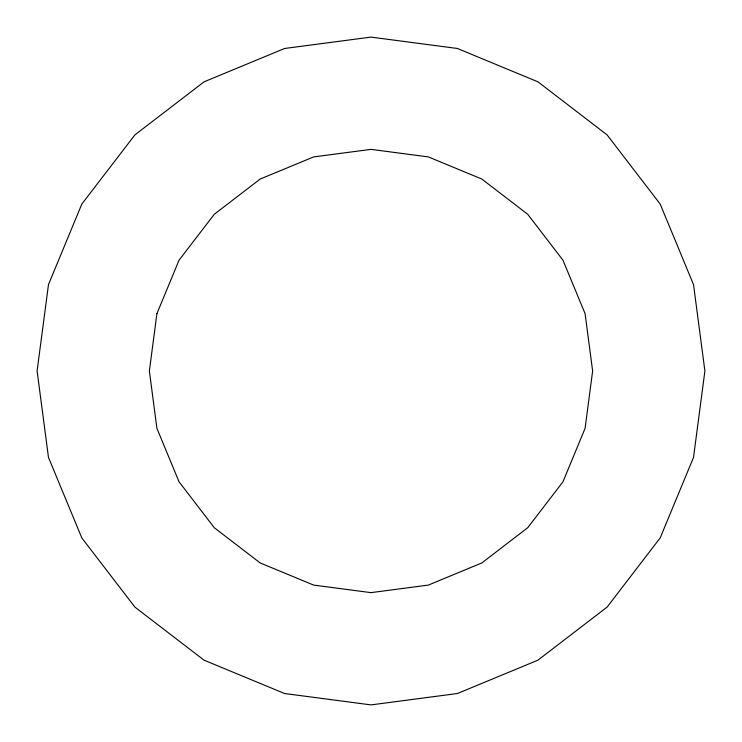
<?xml version="1.0" encoding="UTF-8"?>
<svg xmlns="http://www.w3.org/2000/svg" width="742" height="742" viewBox="0 0 742 742"><rect width="100%" height="100%" fill="white"/><g stroke="black" fill="none" stroke-linecap="round" stroke-linejoin="round"><path stroke-width="1.11" d="M48.48 284.585L37.1 371L48.48 457.415L81.833 537.95L134.896 607.104L204.05 660.167L284.585 693.52L371 704.9L457.415 693.52L537.95 660.167L607.104 607.104L660.167 537.95L693.52 457.415L704.9 371L693.52 284.585L660.167 204.05L607.104 134.896L537.95 81.833L457.415 48.48L371 37.1L284.585 48.48L204.05 81.833L134.896 134.896L81.833 204.05L48.48 284.585M156.914 313.634L149.365 371L156.914 428.366L179.054 481.818L214.28 527.72L260.182 562.946L313.634 585.086L371 592.635L428.366 585.086L481.818 562.946L527.72 527.72L562.946 481.818L585.086 428.366L592.635 371L585.086 313.634L562.946 260.182L527.72 214.28L481.818 179.054L428.366 156.914L371 149.365L313.634 156.914L260.182 179.054L214.28 214.28L179.054 260.182L156.914 313.634"/></g></svg>
